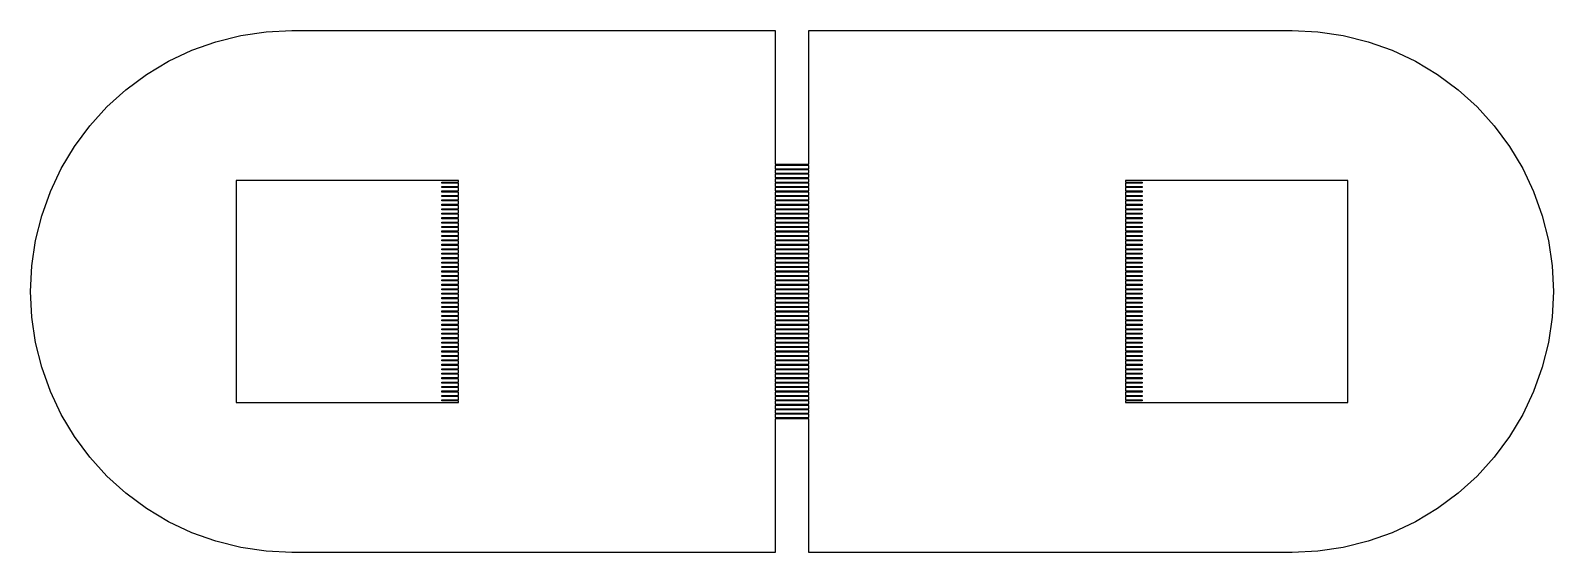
# Model space of a CAD drawing. Extents: x -16 to 132, y -40 to 113.
# Drawn here: x 20.61 to 34.62, y 11.4 to 16.21 of the extents above; entities that cross this region are included whole.
import ezdxf

# ---------------------------------------------------------------- set-up
doc = ezdxf.new("R2010")
doc.units = 0

msp = doc.modelspace()

# ---------------------------------------------------------------- linework, layer by layer
for p, q in [((22.3109, 16.1047), (22.5397, 16.162)), ((22.5397, 16.162), (22.7729, 16.1966)), ((22.7729, 16.1966), (23.0085, 16.2082)), ((23.0085, 16.2082), (27.4568, 16.2082)), ((27.4568, 16.2082), (27.4568, 14.976)), ((27.7636, 14.976), (27.7636, 16.2082)), ((27.7636, 16.2082), (32.2119, 16.2082)), ((32.2119, 16.2082), (32.4474, 16.1966)), ((32.4474, 16.1966), (32.6807, 16.162)), ((32.6807, 16.162), (32.9095, 16.1047)), ((21.8757, 15.9244), (22.0889, 16.0253)), ((22.0889, 16.0253), (22.3109, 16.1047)), ((32.9095, 16.1047), (33.1315, 16.0253)), ((33.1315, 16.0253), (33.3447, 15.9244)), ((21.6734, 15.8032), (21.8757, 15.9244)), ((33.3447, 15.9244), (33.547, 15.8032)), ((21.484, 15.6627), (21.6734, 15.8032)), ((33.547, 15.8032), (33.7364, 15.6627)), ((21.3092, 15.5043), (21.484, 15.6627)), ((33.7364, 15.6627), (33.9111, 15.5043)), ((21.1509, 15.3296), (21.3092, 15.5043)), ((33.9111, 15.5043), (34.0695, 15.3296)), ((21.0104, 15.1402), (21.1509, 15.3296)), ((34.0695, 15.3296), (34.21, 15.1402)), ((20.8891, 14.9379), (21.0104, 15.1402)), ((34.21, 15.1402), (34.3312, 14.9379)), ((20.7883, 14.7247), (20.8891, 14.9379)), ((27.4568, 14.976), (27.7636, 14.976)), ((27.7636, 14.9657), (27.4568, 14.9657)), ((27.4568, 14.9657), (27.4568, 14.9351)), ((27.4568, 14.9351), (27.7636, 14.9351)), ((27.7636, 14.9248), (27.4568, 14.9248)), ((27.4568, 14.9248), (27.4568, 14.8941)), ((27.4568, 14.8941), (27.7636, 14.8941)), ((27.7636, 14.8839), (27.4568, 14.8839)), ((27.4568, 14.8839), (27.4568, 14.8533)), ((27.4568, 14.8533), (27.7636, 14.8533)), ((27.7636, 14.9351), (27.7636, 14.9657)), ((27.7636, 14.8941), (27.7636, 14.9248)), ((27.7636, 14.8533), (27.7636, 14.8839)), ((34.3312, 14.9379), (34.4321, 14.7247)), ((20.7089, 14.5027), (20.7883, 14.7247)), ((24.5424, 14.8277), (22.4972, 14.8277)), ((22.4972, 14.8277), (22.4972, 12.7825)), ((24.389, 14.8021), (24.389, 14.8123)), ((24.389, 14.8123), (24.5424, 14.8123)), ((24.5424, 14.8021), (24.389, 14.8021)), ((24.389, 14.7612), (24.389, 14.7714)), ((24.389, 14.7714), (24.5424, 14.7714)), ((24.5424, 14.7612), (24.389, 14.7612)), ((24.389, 14.7203), (24.389, 14.7305)), ((24.389, 14.7305), (24.5424, 14.7305)), ((24.5424, 14.7203), (24.389, 14.7203)), ((24.5424, 14.8123), (24.5424, 14.8277)), ((24.5424, 14.7714), (24.5424, 14.8021)), ((24.5424, 14.7305), (24.5424, 14.7612)), ((24.5424, 14.6896), (24.5424, 14.7203)), ((27.7636, 14.843), (27.4568, 14.843)), ((27.4568, 14.843), (27.4568, 14.8123)), ((27.4568, 14.8123), (27.7636, 14.8123)), ((27.7636, 14.8021), (27.4568, 14.8021)), ((27.4568, 14.8021), (27.4568, 14.7714)), ((27.4568, 14.7714), (27.7636, 14.7714)), ((27.7636, 14.7612), (27.4568, 14.7612)), ((27.4568, 14.7612), (27.4568, 14.7305)), ((27.4568, 14.7305), (27.7636, 14.7305)), ((27.7636, 14.7203), (27.4568, 14.7203)), ((27.4568, 14.7203), (27.4568, 14.6896)), ((27.7636, 14.8123), (27.7636, 14.843)), ((27.7636, 14.7714), (27.7636, 14.8021)), ((27.7636, 14.7305), (27.7636, 14.7612)), ((27.7636, 14.6896), (27.7636, 14.7203)), ((32.7232, 14.8277), (30.678, 14.8277)), ((30.678, 14.8277), (30.678, 14.8123)), ((30.678, 14.8123), (30.8314, 14.8123)), ((30.8314, 14.8021), (30.678, 14.8021)), ((30.678, 14.8021), (30.678, 14.7714)), ((30.678, 14.7714), (30.8314, 14.7714)), ((30.8314, 14.7612), (30.678, 14.7612)), ((30.678, 14.7612), (30.678, 14.7305)), ((30.678, 14.7305), (30.8314, 14.7305)), ((30.8314, 14.7203), (30.678, 14.7203)), ((30.678, 14.7203), (30.678, 14.6896)), ((30.8314, 14.8123), (30.8314, 14.8021)), ((30.8314, 14.7714), (30.8314, 14.7612)), ((30.8314, 14.7305), (30.8314, 14.7203)), ((32.7232, 12.7825), (32.7232, 14.8277)), ((34.4321, 14.7247), (34.5115, 14.5027)), ((24.389, 14.6794), (24.389, 14.6896)), ((24.389, 14.6896), (24.5424, 14.6896)), ((24.5424, 14.6794), (24.389, 14.6794)), ((24.389, 14.6385), (24.389, 14.6487)), ((24.389, 14.6487), (24.5424, 14.6487)), ((24.5424, 14.6385), (24.389, 14.6385)), ((24.389, 14.5976), (24.389, 14.6078)), ((24.389, 14.6078), (24.5424, 14.6078)), ((24.5424, 14.5976), (24.389, 14.5976)), ((24.5424, 14.6487), (24.5424, 14.6794)), ((24.5424, 14.6078), (24.5424, 14.6385)), ((24.5424, 14.5669), (24.5424, 14.5976)), ((27.4568, 14.6896), (27.7636, 14.6896)), ((27.7636, 14.6794), (27.4568, 14.6794)), ((27.4568, 14.6794), (27.4568, 14.6487)), ((27.4568, 14.6487), (27.7636, 14.6487)), ((27.7636, 14.6385), (27.4568, 14.6385)), ((27.4568, 14.6385), (27.4568, 14.6078)), ((27.4568, 14.6078), (27.7636, 14.6078)), ((27.7636, 14.5976), (27.4568, 14.5976)), ((27.4568, 14.5976), (27.4568, 14.5669)), ((27.7636, 14.6487), (27.7636, 14.6794)), ((27.7636, 14.6078), (27.7636, 14.6385)), ((27.7636, 14.5669), (27.7636, 14.5976)), ((30.678, 14.6896), (30.8314, 14.6896)), ((30.8314, 14.6794), (30.678, 14.6794)), ((30.678, 14.6794), (30.678, 14.6487)), ((30.678, 14.6487), (30.8314, 14.6487)), ((30.8314, 14.6385), (30.678, 14.6385)), ((30.678, 14.6385), (30.678, 14.6078)), ((30.678, 14.6078), (30.8314, 14.6078)), ((30.8314, 14.5976), (30.678, 14.5976)), ((30.678, 14.5976), (30.678, 14.5669)), ((30.8314, 14.6896), (30.8314, 14.6794)), ((30.8314, 14.6487), (30.8314, 14.6385)), ((30.8314, 14.6078), (30.8314, 14.5976)), ((20.6516, 14.2739), (20.7089, 14.5027)), ((24.389, 14.5567), (24.389, 14.5669)), ((24.389, 14.5669), (24.5424, 14.5669)), ((24.5424, 14.5567), (24.389, 14.5567)), ((24.389, 14.5158), (24.389, 14.526)), ((24.389, 14.526), (24.5424, 14.526)), ((24.5424, 14.5158), (24.389, 14.5158)), ((24.389, 14.4749), (24.389, 14.4851)), ((24.389, 14.4851), (24.5424, 14.4851)), ((24.5424, 14.4749), (24.389, 14.4749)), ((24.389, 14.434), (24.389, 14.4442)), ((24.389, 14.4442), (24.5424, 14.4442)), ((24.5424, 14.434), (24.389, 14.434)), ((24.5424, 14.526), (24.5424, 14.5567)), ((24.5424, 14.4851), (24.5424, 14.5158)), ((24.5424, 14.4442), (24.5424, 14.4749)), ((24.5424, 14.4033), (24.5424, 14.434)), ((27.4568, 14.5669), (27.7636, 14.5669)), ((27.7636, 14.5567), (27.4568, 14.5567)), ((27.4568, 14.5567), (27.4568, 14.526)), ((27.4568, 14.526), (27.7636, 14.526)), ((27.7636, 14.5158), (27.4568, 14.5158)), ((27.4568, 14.5158), (27.4568, 14.4851)), ((27.4568, 14.4851), (27.7636, 14.4851)), ((27.7636, 14.4749), (27.4568, 14.4749)), ((27.4568, 14.4749), (27.4568, 14.4442)), ((27.4568, 14.4442), (27.7636, 14.4442)), ((27.7636, 14.434), (27.4568, 14.434)), ((27.4568, 14.434), (27.4568, 14.4033)), ((27.7636, 14.526), (27.7636, 14.5567)), ((27.7636, 14.4851), (27.7636, 14.5158)), ((27.7636, 14.4442), (27.7636, 14.4749)), ((27.7636, 14.4033), (27.7636, 14.434)), ((30.678, 14.5669), (30.8314, 14.5669)), ((30.8314, 14.5567), (30.678, 14.5567)), ((30.678, 14.5567), (30.678, 14.526)), ((30.678, 14.526), (30.8314, 14.526)), ((30.8314, 14.5158), (30.678, 14.5158)), ((30.678, 14.5158), (30.678, 14.4851)), ((30.678, 14.4851), (30.8314, 14.4851)), ((30.8314, 14.4749), (30.678, 14.4749)), ((30.678, 14.4749), (30.678, 14.4442)), ((30.678, 14.4442), (30.8314, 14.4442)), ((30.8314, 14.434), (30.678, 14.434)), ((30.678, 14.434), (30.678, 14.4033)), ((30.8314, 14.5669), (30.8314, 14.5567)), ((30.8314, 14.526), (30.8314, 14.5158)), ((30.8314, 14.4851), (30.8314, 14.4749)), ((30.8314, 14.4442), (30.8314, 14.434)), ((34.5115, 14.5027), (34.5688, 14.2739)), ((24.389, 14.3931), (24.389, 14.4033)), ((24.389, 14.4033), (24.5424, 14.4033)), ((24.5424, 14.3931), (24.389, 14.3931)), ((24.389, 14.3522), (24.389, 14.3624)), ((24.389, 14.3624), (24.5424, 14.3624)), ((24.5424, 14.3522), (24.389, 14.3522)), ((24.389, 14.3113), (24.389, 14.3215)), ((24.389, 14.3215), (24.5424, 14.3215)), ((24.5424, 14.3113), (24.389, 14.3113)), ((24.5424, 14.3624), (24.5424, 14.3931)), ((24.5424, 14.3215), (24.5424, 14.3522)), ((24.5424, 14.2806), (24.5424, 14.3113)), ((27.4568, 14.4033), (27.7636, 14.4033)), ((27.7636, 14.3931), (27.4568, 14.3931)), ((27.4568, 14.3931), (27.4568, 14.3624)), ((27.4568, 14.3624), (27.7636, 14.3624)), ((27.7636, 14.3522), (27.4568, 14.3522)), ((27.4568, 14.3522), (27.4568, 14.3215)), ((27.4568, 14.3215), (27.7636, 14.3215)), ((27.7636, 14.3113), (27.4568, 14.3113)), ((27.4568, 14.3113), (27.4568, 14.2806)), ((27.7636, 14.3624), (27.7636, 14.3931)), ((27.7636, 14.3215), (27.7636, 14.3522)), ((27.7636, 14.2806), (27.7636, 14.3113)), ((30.678, 14.4033), (30.8314, 14.4033)), ((30.8314, 14.3931), (30.678, 14.3931)), ((30.678, 14.3931), (30.678, 14.3624)), ((30.678, 14.3624), (30.8314, 14.3624)), ((30.8314, 14.3522), (30.678, 14.3522)), ((30.678, 14.3522), (30.678, 14.3215)), ((30.678, 14.3215), (30.8314, 14.3215)), ((30.8314, 14.3113), (30.678, 14.3113)), ((30.678, 14.3113), (30.678, 14.2806)), ((30.8314, 14.4033), (30.8314, 14.3931)), ((30.8314, 14.3624), (30.8314, 14.3522)), ((30.8314, 14.3215), (30.8314, 14.3113)), ((20.617, 14.0406), (20.6516, 14.2739)), ((24.389, 14.2704), (24.389, 14.2806)), ((24.389, 14.2806), (24.5424, 14.2806)), ((24.5424, 14.2704), (24.389, 14.2704)), ((24.389, 14.2295), (24.389, 14.2397)), ((24.389, 14.2397), (24.5424, 14.2397)), ((24.5424, 14.2295), (24.389, 14.2295)), ((24.389, 14.1886), (24.389, 14.1988)), ((24.389, 14.1988), (24.5424, 14.1988)), ((24.5424, 14.1886), (24.389, 14.1886)), ((24.389, 14.1477), (24.389, 14.1579)), ((24.389, 14.1579), (24.5424, 14.1579)), ((24.5424, 14.2397), (24.5424, 14.2704)), ((24.5424, 14.1988), (24.5424, 14.2295)), ((24.5424, 14.1579), (24.5424, 14.1886)), ((27.4568, 14.2806), (27.7636, 14.2806)), ((27.7636, 14.2704), (27.4568, 14.2704)), ((27.4568, 14.2704), (27.4568, 14.2397)), ((27.4568, 14.2397), (27.7636, 14.2397)), ((27.7636, 14.2295), (27.4568, 14.2295)), ((27.4568, 14.2295), (27.4568, 14.1988)), ((27.4568, 14.1988), (27.7636, 14.1988)), ((27.7636, 14.1886), (27.4568, 14.1886)), ((27.4568, 14.1886), (27.4568, 14.1579)), ((27.4568, 14.1579), (27.7636, 14.1579)), ((27.7636, 14.2397), (27.7636, 14.2704)), ((27.7636, 14.1988), (27.7636, 14.2295)), ((27.7636, 14.1579), (27.7636, 14.1886)), ((30.678, 14.2806), (30.8314, 14.2806)), ((30.8314, 14.2704), (30.678, 14.2704)), ((30.678, 14.2704), (30.678, 14.2397)), ((30.678, 14.2397), (30.8314, 14.2397)), ((30.8314, 14.2295), (30.678, 14.2295)), ((30.678, 14.2295), (30.678, 14.1988)), ((30.678, 14.1988), (30.8314, 14.1988)), ((30.8314, 14.1886), (30.678, 14.1886)), ((30.678, 14.1886), (30.678, 14.1579)), ((30.678, 14.1579), (30.8314, 14.1579)), ((30.8314, 14.2806), (30.8314, 14.2704)), ((30.8314, 14.2397), (30.8314, 14.2295)), ((30.8314, 14.1988), (30.8314, 14.1886)), ((30.8314, 14.1579), (30.8314, 14.1477)), ((34.5688, 14.2739), (34.6034, 14.0406)), ((20.6054, 13.8051), (20.617, 14.0406)), ((24.5424, 14.1477), (24.389, 14.1477)), ((24.389, 14.1068), (24.389, 14.117)), ((24.389, 14.117), (24.5424, 14.117)), ((24.5424, 14.1068), (24.389, 14.1068)), ((24.389, 14.0658), (24.389, 14.0761)), ((24.389, 14.0761), (24.5424, 14.0761)), ((24.5424, 14.0658), (24.389, 14.0658)), ((24.389, 14.0249), (24.389, 14.0352)), ((24.389, 14.0352), (24.5424, 14.0352)), ((24.5424, 14.0249), (24.389, 14.0249)), ((24.5424, 14.117), (24.5424, 14.1477)), ((24.5424, 14.0761), (24.5424, 14.1068)), ((24.5424, 14.0352), (24.5424, 14.0658)), ((24.5424, 13.9943), (24.5424, 14.0249)), ((27.7636, 14.1477), (27.4568, 14.1477)), ((27.4568, 14.1477), (27.4568, 14.117)), ((27.4568, 14.117), (27.7636, 14.117)), ((27.7636, 14.1068), (27.4568, 14.1068)), ((27.4568, 14.1068), (27.4568, 14.0761)), ((27.4568, 14.0761), (27.7636, 14.0761)), ((27.7636, 14.0658), (27.4568, 14.0658)), ((27.4568, 14.0658), (27.4568, 14.0352)), ((27.4568, 14.0352), (27.7636, 14.0352)), ((27.7636, 14.0249), (27.4568, 14.0249)), ((27.4568, 14.0249), (27.4568, 13.9943)), ((27.7636, 14.117), (27.7636, 14.1477)), ((27.7636, 14.0761), (27.7636, 14.1068)), ((27.7636, 14.0352), (27.7636, 14.0658)), ((27.7636, 13.9943), (27.7636, 14.0249)), ((30.8314, 14.1477), (30.678, 14.1477)), ((30.678, 14.1477), (30.678, 14.117)), ((30.678, 14.117), (30.8314, 14.117)), ((30.8314, 14.1068), (30.678, 14.1068)), ((30.678, 14.1068), (30.678, 14.0761)), ((30.678, 14.0761), (30.8314, 14.0761)), ((30.8314, 14.0658), (30.678, 14.0658)), ((30.678, 14.0658), (30.678, 14.0352)), ((30.678, 14.0352), (30.8314, 14.0352)), ((30.8314, 14.0249), (30.678, 14.0249)), ((30.678, 14.0249), (30.678, 13.9943)), ((30.8314, 14.117), (30.8314, 14.1068)), ((30.8314, 14.0761), (30.8314, 14.0658)), ((30.8314, 14.0352), (30.8314, 14.0249)), ((34.6034, 14.0406), (34.615, 13.8051)), ((24.389, 13.984), (24.389, 13.9943)), ((24.389, 13.9943), (24.5424, 13.9943)), ((24.5424, 13.984), (24.389, 13.984)), ((24.389, 13.9431), (24.389, 13.9534)), ((24.389, 13.9534), (24.5424, 13.9534)), ((24.5424, 13.9431), (24.389, 13.9431)), ((24.389, 13.9022), (24.389, 13.9125)), ((24.389, 13.9125), (24.5424, 13.9125)), ((24.5424, 13.9022), (24.389, 13.9022)), ((24.389, 13.8613), (24.389, 13.8716)), ((24.389, 13.8716), (24.5424, 13.8716)), ((24.5424, 13.9534), (24.5424, 13.984)), ((24.5424, 13.9125), (24.5424, 13.9431)), ((24.5424, 13.8716), (24.5424, 13.9022)), ((27.4568, 13.9943), (27.7636, 13.9943)), ((27.7636, 13.984), (27.4568, 13.984)), ((27.4568, 13.984), (27.4568, 13.9534)), ((27.4568, 13.9534), (27.7636, 13.9534)), ((27.7636, 13.9431), (27.4568, 13.9431)), ((27.4568, 13.9431), (27.4568, 13.9125)), ((27.4568, 13.9125), (27.7636, 13.9125)), ((27.7636, 13.9022), (27.4568, 13.9022)), ((27.4568, 13.9022), (27.4568, 13.8716)), ((27.4568, 13.8716), (27.7636, 13.8716)), ((27.7636, 13.9534), (27.7636, 13.984)), ((27.7636, 13.9125), (27.7636, 13.9431)), ((27.7636, 13.8716), (27.7636, 13.9022)), ((30.678, 13.9943), (30.8314, 13.9943)), ((30.8314, 13.984), (30.678, 13.984)), ((30.678, 13.984), (30.678, 13.9534)), ((30.678, 13.9534), (30.8314, 13.9534)), ((30.8314, 13.9431), (30.678, 13.9431)), ((30.678, 13.9431), (30.678, 13.9125)), ((30.678, 13.9125), (30.8314, 13.9125)), ((30.8314, 13.9022), (30.678, 13.9022)), ((30.678, 13.9022), (30.678, 13.8716)), ((30.678, 13.8716), (30.8314, 13.8716)), ((30.8314, 13.9943), (30.8314, 13.984)), ((30.8314, 13.9534), (30.8314, 13.9431)), ((30.8314, 13.9125), (30.8314, 13.9022)), ((30.8314, 13.8716), (30.8314, 13.8613)), ((20.617, 13.5695), (20.6054, 13.8051)), ((24.5424, 13.8613), (24.389, 13.8613)), ((24.389, 13.8204), (24.389, 13.8307)), ((24.389, 13.8307), (24.5424, 13.8307)), ((24.5424, 13.8204), (24.389, 13.8204)), ((24.389, 13.7795), (24.389, 13.7897)), ((24.389, 13.7897), (24.5424, 13.7897)), ((24.5424, 13.7795), (24.389, 13.7795)), ((24.389, 13.7386), (24.389, 13.7489)), ((24.389, 13.7489), (24.5424, 13.7489)), ((24.5424, 13.7386), (24.389, 13.7386)), ((24.5424, 13.8307), (24.5424, 13.8613)), ((24.5424, 13.7897), (24.5424, 13.8204)), ((24.5424, 13.7489), (24.5424, 13.7795)), ((24.5424, 13.708), (24.5424, 13.7386)), ((27.7636, 13.8613), (27.4568, 13.8613)), ((27.4568, 13.8613), (27.4568, 13.8307)), ((27.4568, 13.8307), (27.7636, 13.8307)), ((27.7636, 13.8204), (27.4568, 13.8204)), ((27.4568, 13.8204), (27.4568, 13.7897)), ((27.4568, 13.7897), (27.7636, 13.7897)), ((27.7636, 13.7795), (27.4568, 13.7795)), ((27.4568, 13.7795), (27.4568, 13.7489)), ((27.4568, 13.7489), (27.7636, 13.7489)), ((27.7636, 13.7386), (27.4568, 13.7386)), ((27.4568, 13.7386), (27.4568, 13.708)), ((27.7636, 13.8307), (27.7636, 13.8613)), ((27.7636, 13.7897), (27.7636, 13.8204)), ((27.7636, 13.7489), (27.7636, 13.7795)), ((27.7636, 13.708), (27.7636, 13.7386)), ((30.8314, 13.8613), (30.678, 13.8613)), ((30.678, 13.8613), (30.678, 13.8307)), ((30.678, 13.8307), (30.8314, 13.8307)), ((30.8314, 13.8204), (30.678, 13.8204)), ((30.678, 13.8204), (30.678, 13.7897)), ((30.678, 13.7897), (30.8314, 13.7897)), ((30.8314, 13.7795), (30.678, 13.7795)), ((30.678, 13.7795), (30.678, 13.7489)), ((30.678, 13.7489), (30.8314, 13.7489)), ((30.8314, 13.7386), (30.678, 13.7386)), ((30.678, 13.7386), (30.678, 13.708)), ((30.8314, 13.8307), (30.8314, 13.8204)), ((30.8314, 13.7897), (30.8314, 13.7795)), ((30.8314, 13.7489), (30.8314, 13.7386)), ((34.615, 13.8051), (34.6034, 13.5695)), ((24.389, 13.6977), (24.389, 13.708)), ((24.389, 13.708), (24.5424, 13.708)), ((24.5424, 13.6977), (24.389, 13.6977)), ((24.389, 13.6568), (24.389, 13.6671)), ((24.389, 13.6671), (24.5424, 13.6671)), ((24.5424, 13.6568), (24.389, 13.6568)), ((24.389, 13.6159), (24.389, 13.6261)), ((24.389, 13.6261), (24.5424, 13.6261)), ((24.5424, 13.6159), (24.389, 13.6159)), ((24.5424, 13.6671), (24.5424, 13.6977)), ((24.5424, 13.6261), (24.5424, 13.6568)), ((24.5424, 13.5852), (24.5424, 13.6159)), ((27.4568, 13.708), (27.7636, 13.708)), ((27.7636, 13.6977), (27.4568, 13.6977)), ((27.4568, 13.6977), (27.4568, 13.6671)), ((27.4568, 13.6671), (27.7636, 13.6671)), ((27.7636, 13.6568), (27.4568, 13.6568)), ((27.4568, 13.6568), (27.4568, 13.6261)), ((27.4568, 13.6261), (27.7636, 13.6261)), ((27.7636, 13.6159), (27.4568, 13.6159)), ((27.4568, 13.6159), (27.4568, 13.5852)), ((27.7636, 13.6671), (27.7636, 13.6977)), ((27.7636, 13.6261), (27.7636, 13.6568)), ((27.7636, 13.5852), (27.7636, 13.6159)), ((30.678, 13.708), (30.8314, 13.708)), ((30.8314, 13.6977), (30.678, 13.6977)), ((30.678, 13.6977), (30.678, 13.6671)), ((30.678, 13.6671), (30.8314, 13.6671)), ((30.8314, 13.6568), (30.678, 13.6568)), ((30.678, 13.6568), (30.678, 13.6261)), ((30.678, 13.6261), (30.8314, 13.6261)), ((30.8314, 13.6159), (30.678, 13.6159)), ((30.678, 13.6159), (30.678, 13.5852)), ((30.8314, 13.708), (30.8314, 13.6977)), ((30.8314, 13.6671), (30.8314, 13.6568)), ((30.8314, 13.6261), (30.8314, 13.6159)), ((20.6516, 13.3363), (20.617, 13.5695)), ((24.389, 13.575), (24.389, 13.5852)), ((24.389, 13.5852), (24.5424, 13.5852)), ((24.5424, 13.575), (24.389, 13.575)), ((24.389, 13.5341), (24.389, 13.5443)), ((24.389, 13.5443), (24.5424, 13.5443)), ((24.5424, 13.5341), (24.389, 13.5341)), ((24.389, 13.4932), (24.389, 13.5034)), ((24.389, 13.5034), (24.5424, 13.5034)), ((24.5424, 13.4932), (24.389, 13.4932)), ((24.389, 13.4523), (24.389, 13.4625)), ((24.389, 13.4625), (24.5424, 13.4625)), ((24.5424, 13.4523), (24.389, 13.4523)), ((24.5424, 13.5443), (24.5424, 13.575)), ((24.5424, 13.5034), (24.5424, 13.5341)), ((24.5424, 13.4625), (24.5424, 13.4932)), ((24.5424, 13.4216), (24.5424, 13.4523)), ((27.4568, 13.5852), (27.7636, 13.5852)), ((27.7636, 13.575), (27.4568, 13.575)), ((27.4568, 13.575), (27.4568, 13.5443)), ((27.4568, 13.5443), (27.7636, 13.5443)), ((27.7636, 13.5341), (27.4568, 13.5341)), ((27.4568, 13.5341), (27.4568, 13.5034)), ((27.4568, 13.5034), (27.7636, 13.5034)), ((27.7636, 13.4932), (27.4568, 13.4932)), ((27.4568, 13.4932), (27.4568, 13.4625)), ((27.4568, 13.4625), (27.7636, 13.4625)), ((27.7636, 13.4523), (27.4568, 13.4523)), ((27.4568, 13.4523), (27.4568, 13.4216)), ((27.7636, 13.5443), (27.7636, 13.575)), ((27.7636, 13.5034), (27.7636, 13.5341)), ((27.7636, 13.4625), (27.7636, 13.4932)), ((27.7636, 13.4216), (27.7636, 13.4523)), ((30.678, 13.5852), (30.8314, 13.5852)), ((30.8314, 13.575), (30.678, 13.575)), ((30.678, 13.575), (30.678, 13.5443)), ((30.678, 13.5443), (30.8314, 13.5443)), ((30.8314, 13.5341), (30.678, 13.5341)), ((30.678, 13.5341), (30.678, 13.5034)), ((30.678, 13.5034), (30.8314, 13.5034)), ((30.8314, 13.4932), (30.678, 13.4932)), ((30.678, 13.4932), (30.678, 13.4625)), ((30.678, 13.4625), (30.8314, 13.4625)), ((30.8314, 13.4523), (30.678, 13.4523)), ((30.678, 13.4523), (30.678, 13.4216)), ((30.8314, 13.5852), (30.8314, 13.575)), ((30.8314, 13.5443), (30.8314, 13.5341)), ((30.8314, 13.5034), (30.8314, 13.4932)), ((30.8314, 13.4625), (30.8314, 13.4523)), ((34.6034, 13.5695), (34.5688, 13.3363)), ((20.7089, 13.1075), (20.6516, 13.3363)), ((24.389, 13.4114), (24.389, 13.4216)), ((24.389, 13.4216), (24.5424, 13.4216)), ((24.5424, 13.4114), (24.389, 13.4114)), ((24.389, 13.3705), (24.389, 13.3807)), ((24.389, 13.3807), (24.5424, 13.3807)), ((24.5424, 13.3705), (24.389, 13.3705)), ((24.389, 13.3296), (24.389, 13.3398)), ((24.389, 13.3398), (24.5424, 13.3398)), ((24.5424, 13.3296), (24.389, 13.3296)), ((24.5424, 13.3807), (24.5424, 13.4114)), ((24.5424, 13.3398), (24.5424, 13.3705)), ((24.5424, 13.2989), (24.5424, 13.3296)), ((27.4568, 13.4216), (27.7636, 13.4216)), ((27.7636, 13.4114), (27.4568, 13.4114)), ((27.4568, 13.4114), (27.4568, 13.3807)), ((27.4568, 13.3807), (27.7636, 13.3807)), ((27.7636, 13.3705), (27.4568, 13.3705)), ((27.4568, 13.3705), (27.4568, 13.3398)), ((27.4568, 13.3398), (27.7636, 13.3398)), ((27.7636, 13.3296), (27.4568, 13.3296)), ((27.4568, 13.3296), (27.4568, 13.2989)), ((27.7636, 13.3807), (27.7636, 13.4114)), ((27.7636, 13.3398), (27.7636, 13.3705)), ((27.7636, 13.2989), (27.7636, 13.3296)), ((30.678, 13.4216), (30.8314, 13.4216)), ((30.8314, 13.4114), (30.678, 13.4114)), ((30.678, 13.4114), (30.678, 13.3807)), ((30.678, 13.3807), (30.8314, 13.3807)), ((30.8314, 13.3705), (30.678, 13.3705)), ((30.678, 13.3705), (30.678, 13.3398)), ((30.678, 13.3398), (30.8314, 13.3398)), ((30.8314, 13.3296), (30.678, 13.3296)), ((30.678, 13.3296), (30.678, 13.2989)), ((30.8314, 13.4216), (30.8314, 13.4114)), ((30.8314, 13.3807), (30.8314, 13.3705)), ((30.8314, 13.3398), (30.8314, 13.3296)), ((34.5688, 13.3363), (34.5115, 13.1075)), ((24.389, 13.2887), (24.389, 13.2989)), ((24.389, 13.2989), (24.5424, 13.2989)), ((24.5424, 13.2887), (24.389, 13.2887)), ((24.389, 13.2478), (24.389, 13.258)), ((24.389, 13.258), (24.5424, 13.258)), ((24.5424, 13.2478), (24.389, 13.2478)), ((24.389, 13.2069), (24.389, 13.2171)), ((24.389, 13.2171), (24.5424, 13.2171)), ((24.5424, 13.2069), (24.389, 13.2069)), ((24.389, 13.166), (24.389, 13.1762)), ((24.389, 13.1762), (24.5424, 13.1762)), ((24.5424, 13.258), (24.5424, 13.2887)), ((24.5424, 13.2171), (24.5424, 13.2478)), ((24.5424, 13.1762), (24.5424, 13.2069)), ((27.4568, 13.2989), (27.7636, 13.2989)), ((27.7636, 13.2887), (27.4568, 13.2887)), ((27.4568, 13.2887), (27.4568, 13.258)), ((27.4568, 13.258), (27.7636, 13.258)), ((27.7636, 13.2478), (27.4568, 13.2478)), ((27.4568, 13.2478), (27.4568, 13.2171)), ((27.4568, 13.2171), (27.7636, 13.2171)), ((27.7636, 13.2069), (27.4568, 13.2069)), ((27.4568, 13.2069), (27.4568, 13.1762)), ((27.4568, 13.1762), (27.7636, 13.1762)), ((27.7636, 13.258), (27.7636, 13.2887)), ((27.7636, 13.2171), (27.7636, 13.2478)), ((27.7636, 13.1762), (27.7636, 13.2069)), ((30.678, 13.2989), (30.8314, 13.2989)), ((30.8314, 13.2887), (30.678, 13.2887)), ((30.678, 13.2887), (30.678, 13.258)), ((30.678, 13.258), (30.8314, 13.258)), ((30.8314, 13.2478), (30.678, 13.2478)), ((30.678, 13.2478), (30.678, 13.2171)), ((30.678, 13.2171), (30.8314, 13.2171)), ((30.8314, 13.2069), (30.678, 13.2069)), ((30.678, 13.2069), (30.678, 13.1762)), ((30.678, 13.1762), (30.8314, 13.1762)), ((30.8314, 13.2989), (30.8314, 13.2887)), ((30.8314, 13.258), (30.8314, 13.2478)), ((30.8314, 13.2171), (30.8314, 13.2069)), ((30.8314, 13.1762), (30.8314, 13.166)), ((20.7883, 12.8855), (20.7089, 13.1075)), ((24.5424, 13.166), (24.389, 13.166)), ((24.389, 13.1251), (24.389, 13.1353)), ((24.389, 13.1353), (24.5424, 13.1353)), ((24.5424, 13.1251), (24.389, 13.1251)), ((24.389, 13.0842), (24.389, 13.0944)), ((24.389, 13.0944), (24.5424, 13.0944)), ((24.5424, 13.0842), (24.389, 13.0842)), ((24.389, 13.0433), (24.389, 13.0535)), ((24.389, 13.0535), (24.5424, 13.0535)), ((24.5424, 13.0433), (24.389, 13.0433)), ((24.5424, 13.1353), (24.5424, 13.166)), ((24.5424, 13.0944), (24.5424, 13.1251)), ((24.5424, 13.0535), (24.5424, 13.0842)), ((24.5424, 13.0126), (24.5424, 13.0433)), ((27.7636, 13.166), (27.4568, 13.166)), ((27.4568, 13.166), (27.4568, 13.1353)), ((27.4568, 13.1353), (27.7636, 13.1353)), ((27.7636, 13.1251), (27.4568, 13.1251)), ((27.4568, 13.1251), (27.4568, 13.0944)), ((27.4568, 13.0944), (27.7636, 13.0944)), ((27.7636, 13.0842), (27.4568, 13.0842)), ((27.4568, 13.0842), (27.4568, 13.0535)), ((27.4568, 13.0535), (27.7636, 13.0535)), ((27.7636, 13.0433), (27.4568, 13.0433)), ((27.4568, 13.0433), (27.4568, 13.0126)), ((27.7636, 13.1353), (27.7636, 13.166)), ((27.7636, 13.0944), (27.7636, 13.1251)), ((27.7636, 13.0535), (27.7636, 13.0842)), ((27.7636, 13.0126), (27.7636, 13.0433)), ((30.8314, 13.166), (30.678, 13.166)), ((30.678, 13.166), (30.678, 13.1353)), ((30.678, 13.1353), (30.8314, 13.1353)), ((30.8314, 13.1251), (30.678, 13.1251)), ((30.678, 13.1251), (30.678, 13.0944)), ((30.678, 13.0944), (30.8314, 13.0944)), ((30.8314, 13.0842), (30.678, 13.0842)), ((30.678, 13.0842), (30.678, 13.0535)), ((30.678, 13.0535), (30.8314, 13.0535)), ((30.8314, 13.0433), (30.678, 13.0433)), ((30.678, 13.0433), (30.678, 13.0126)), ((30.8314, 13.1353), (30.8314, 13.1251)), ((30.8314, 13.0944), (30.8314, 13.0842)), ((30.8314, 13.0535), (30.8314, 13.0433)), ((34.5115, 13.1075), (34.4321, 12.8855)), ((24.389, 13.0024), (24.389, 13.0126)), ((24.389, 13.0126), (24.5424, 13.0126)), ((24.5424, 13.0024), (24.389, 13.0024)), ((24.389, 12.9615), (24.389, 12.9717)), ((24.389, 12.9717), (24.5424, 12.9717)), ((24.5424, 12.9615), (24.389, 12.9615)), ((24.389, 12.9205), (24.389, 12.9308)), ((24.389, 12.9308), (24.5424, 12.9308)), ((24.5424, 12.9205), (24.389, 12.9205)), ((24.389, 12.8796), (24.389, 12.8899)), ((24.389, 12.8899), (24.5424, 12.8899)), ((24.5424, 12.9717), (24.5424, 13.0024)), ((24.5424, 12.9308), (24.5424, 12.9615)), ((24.5424, 12.8899), (24.5424, 12.9205)), ((27.4568, 13.0126), (27.7636, 13.0126)), ((27.7636, 13.0024), (27.4568, 13.0024)), ((27.4568, 13.0024), (27.4568, 12.9717)), ((27.4568, 12.9717), (27.7636, 12.9717)), ((27.7636, 12.9615), (27.4568, 12.9615)), ((27.4568, 12.9615), (27.4568, 12.9308)), ((27.4568, 12.9308), (27.7636, 12.9308)), ((27.7636, 12.9205), (27.4568, 12.9205)), ((27.4568, 12.9205), (27.4568, 12.8899)), ((27.4568, 12.8899), (27.7636, 12.8899)), ((27.7636, 12.9717), (27.7636, 13.0024)), ((27.7636, 12.9308), (27.7636, 12.9615)), ((27.7636, 12.8899), (27.7636, 12.9205)), ((30.678, 13.0126), (30.8314, 13.0126)), ((30.8314, 13.0024), (30.678, 13.0024)), ((30.678, 13.0024), (30.678, 12.9717)), ((30.678, 12.9717), (30.8314, 12.9717)), ((30.8314, 12.9615), (30.678, 12.9615)), ((30.678, 12.9615), (30.678, 12.9308)), ((30.678, 12.9308), (30.8314, 12.9308)), ((30.8314, 12.9205), (30.678, 12.9205)), ((30.678, 12.9205), (30.678, 12.8899)), ((30.678, 12.8899), (30.8314, 12.8899)), ((30.8314, 13.0126), (30.8314, 13.0024)), ((30.8314, 12.9717), (30.8314, 12.9615)), ((30.8314, 12.9308), (30.8314, 12.9205)), ((30.8314, 12.8899), (30.8314, 12.8796)), ((20.8891, 12.6723), (20.7883, 12.8855)), ((22.4972, 12.7825), (24.5424, 12.7825)), ((24.5424, 12.8796), (24.389, 12.8796)), ((24.389, 12.8387), (24.389, 12.849)), ((24.389, 12.849), (24.5424, 12.849)), ((24.5424, 12.8387), (24.389, 12.8387)), ((24.389, 12.7979), (24.389, 12.8081)), ((24.389, 12.8081), (24.5424, 12.8081)), ((24.5424, 12.7979), (24.389, 12.7979)), ((24.5424, 12.849), (24.5424, 12.8796)), ((24.5424, 12.8081), (24.5424, 12.8387)), ((24.5424, 12.7825), (24.5424, 12.7979)), ((27.7636, 12.8796), (27.4568, 12.8796)), ((27.4568, 12.8796), (27.4568, 12.849)), ((27.4568, 12.849), (27.7636, 12.849)), ((27.7636, 12.8387), (27.4568, 12.8387)), ((27.4568, 12.8387), (27.4568, 12.8081)), ((27.4568, 12.8081), (27.7636, 12.8081)), ((27.7636, 12.7979), (27.4568, 12.7979)), ((27.4568, 12.7979), (27.4568, 12.7672)), ((27.4568, 12.7672), (27.7636, 12.7672)), ((27.7636, 12.7569), (27.4568, 12.7569)), ((27.4568, 12.7569), (27.4568, 12.7263)), ((27.7636, 12.849), (27.7636, 12.8796)), ((27.7636, 12.8081), (27.7636, 12.8387)), ((27.7636, 12.7672), (27.7636, 12.7979)), ((27.7636, 12.7263), (27.7636, 12.7569)), ((30.8314, 12.8796), (30.678, 12.8796)), ((30.678, 12.8796), (30.678, 12.849)), ((30.678, 12.849), (30.8314, 12.849)), ((30.8314, 12.8387), (30.678, 12.8387)), ((30.678, 12.8387), (30.678, 12.8081)), ((30.678, 12.8081), (30.8314, 12.8081)), ((30.8314, 12.7979), (30.678, 12.7979)), ((30.678, 12.7979), (30.678, 12.7825)), ((30.678, 12.7825), (32.7232, 12.7825)), ((30.8314, 12.849), (30.8314, 12.8387)), ((30.8314, 12.8081), (30.8314, 12.7979)), ((34.4321, 12.8855), (34.3312, 12.6723)), ((21.0104, 12.47), (20.8891, 12.6723)), ((27.4568, 12.7263), (27.7636, 12.7263)), ((27.7636, 12.716), (27.4568, 12.716)), ((27.4568, 12.716), (27.4568, 12.6854)), ((27.4568, 12.6854), (27.7636, 12.6854)), ((27.7636, 12.6751), (27.4568, 12.6751)), ((27.4568, 12.6751), (27.4568, 12.6444)), ((27.4568, 12.6444), (27.7636, 12.6444)), ((27.7636, 12.6342), (27.4568, 12.6342)), ((27.4568, 12.6342), (27.4568, 11.402)), ((27.7636, 12.6854), (27.7636, 12.716)), ((27.7636, 12.6444), (27.7636, 12.6751)), ((27.7636, 11.402), (27.7636, 12.6342)), ((34.3312, 12.6723), (34.21, 12.47)), ((21.1509, 12.2806), (21.0104, 12.47)), ((34.21, 12.47), (34.0695, 12.2806)), ((21.3092, 12.1058), (21.1509, 12.2806)), ((34.0695, 12.2806), (33.9111, 12.1058)), ((21.484, 11.9475), (21.3092, 12.1058)), ((33.9111, 12.1058), (33.7364, 11.9475)), ((21.6734, 11.807), (21.484, 11.9475)), ((33.7364, 11.9475), (33.547, 11.807)), ((21.8757, 11.6857), (21.6734, 11.807)), ((33.547, 11.807), (33.3447, 11.6857)), ((22.0889, 11.5849), (21.8757, 11.6857)), ((33.3447, 11.6857), (33.1315, 11.5849)), ((22.3109, 11.5055), (22.0889, 11.5849)), ((22.5397, 11.4482), (22.3109, 11.5055)), ((32.9095, 11.5055), (32.6807, 11.4482)), ((33.1315, 11.5849), (32.9095, 11.5055)), ((22.7729, 11.4136), (22.5397, 11.4482)), ((23.0085, 11.402), (22.7729, 11.4136)), ((27.4568, 11.402), (23.0085, 11.402)), ((32.2119, 11.402), (27.7636, 11.402)), ((32.4474, 11.4136), (32.2119, 11.402)), ((32.6807, 11.4482), (32.4474, 11.4136))]:
    msp.add_line(p, q)

doc.saveas('drawing.dxf')
